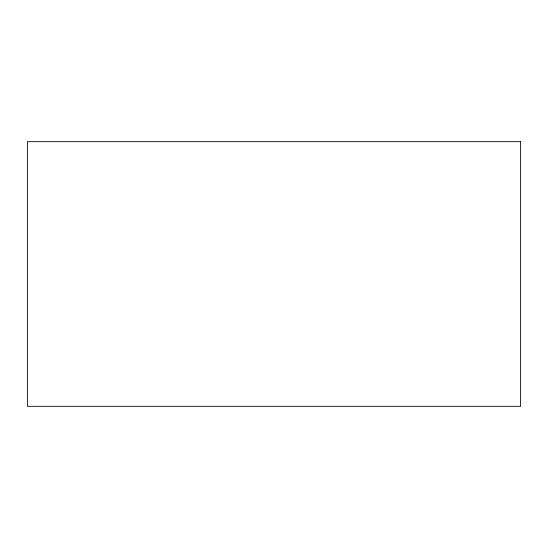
<?xml version="1.0" encoding="UTF-8"?>
<svg xmlns="http://www.w3.org/2000/svg" width="548" height="548" viewBox="0 0 548 548"><rect width="100%" height="100%" fill="white"/><g stroke="black" fill="none" stroke-linecap="round" stroke-linejoin="round"><path stroke-width="0.82" d="M520.6 141.679L27.4 141.679L27.4 406.321L520.6 406.321L520.6 141.679"/></g></svg>
